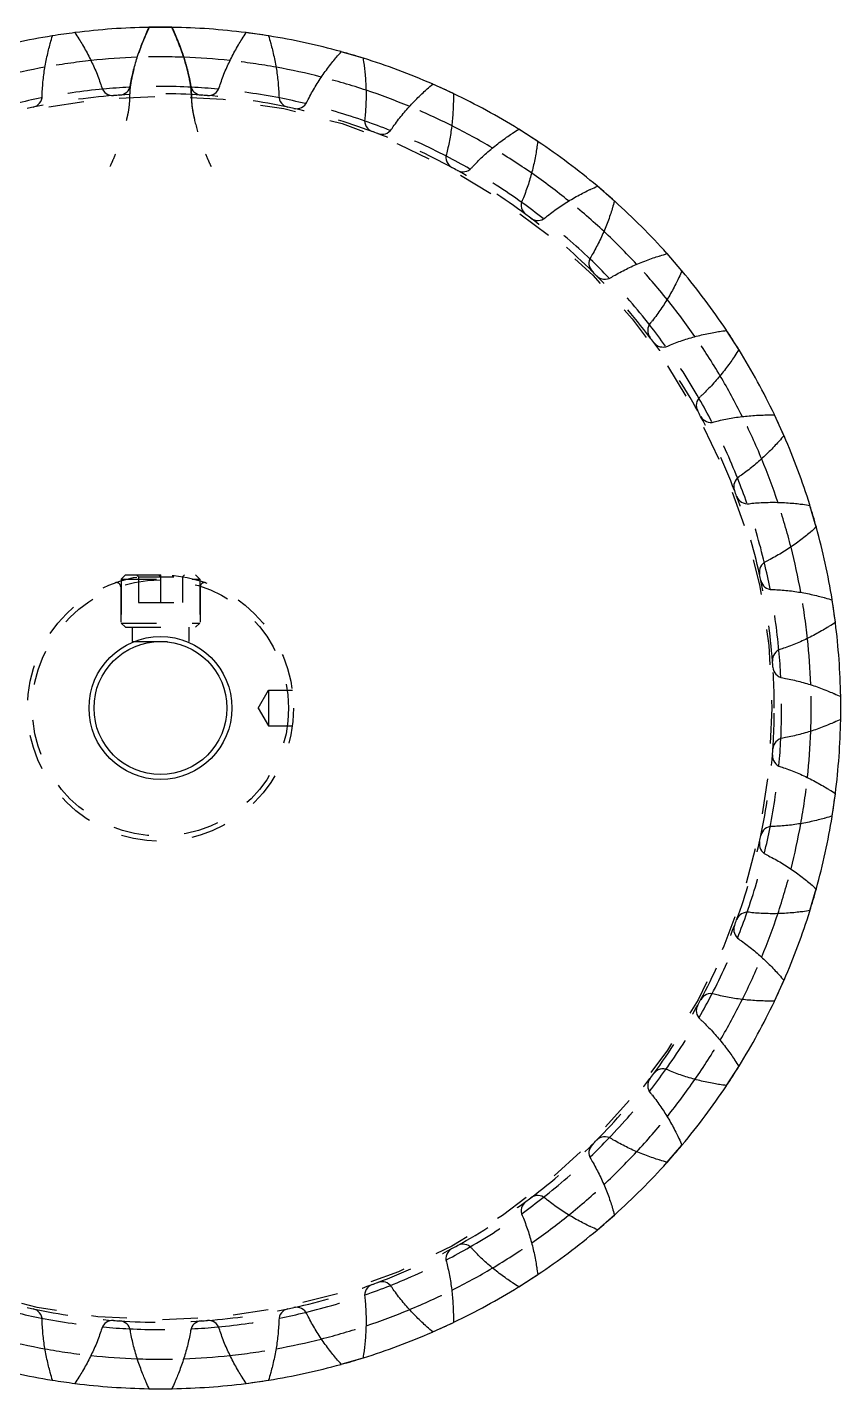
# Model space of a CAD drawing. Header units: inches. Extents: x 0.9 to 97.5, y -1.2 to 16.7.
# Drawn here: x 36.642 to 38.934, y 7.238 to 11.071 of the extents above; entities that cross this region are included whole.
import ezdxf

# ---------------------------------------------------------------- set-up
doc = ezdxf.new("R2010")
doc.units = ezdxf.units.IN
doc.header["$MEASUREMENT"] = 0
doc.linetypes.add('HIDDEN', pattern=[0.2, 0.1, -0.1])
doc.layers.add('DEFAULT_2', color=8, linetype='HIDDEN')

msp = doc.modelspace()

# ---------------------------------------------------------------- linework, layer by layer
at = {"color": 7, "linetype": 'Continuous'}
for p, q in [((37.3216, 11.0468), (37.2583, 11.0559)), ((37.5878, 10.9842), (37.5265, 11.0022)), ((37.8424, 10.8844), (37.7843, 10.9109)), ((38.0802, 10.7493), (38.0264, 10.7839)), ((38.2964, 10.5818), (38.2481, 10.6237)), ((38.4865, 10.3853), (38.4446, 10.4336)), ((38.6467, 10.1636), (38.6121, 10.2174)), ((38.7737, 9.9215), (38.7472, 9.9796)), ((38.865, 9.6637), (38.847, 9.725)), ((38.9187, 9.3955), (38.9096, 9.4588)), ((38.9336, 9.1225), (38.9336, 9.1864)), ((38.9096, 8.8501), (38.9187, 8.9134)), ((38.847, 8.5839), (38.865, 8.6452)), ((38.7472, 8.3293), (38.7737, 8.3874)), ((38.6121, 8.0915), (38.6467, 8.1453)), ((38.4446, 7.8753), (38.4865, 7.9236)), ((38.2481, 7.6852), (38.2964, 7.7271)), ((38.0264, 7.525), (38.0802, 7.5596)), ((37.7843, 7.3979), (37.8424, 7.4245)), ((37.5265, 7.3067), (37.5878, 7.3247)), ((37.2583, 7.253), (37.3216, 7.2621))]:
    msp.add_line(p, q, dxfattribs=at)
for radius in [0.2013, 0.1873]:
    msp.add_circle((37.0172, 9.1544), radius, dxfattribs=at)
at = {"color": 40, "linetype": 'Continuous'}
for radius, start, end in [(1.9167, 99.1698, 105.3756), (1.9167, 90.988, 97.1938), (1.9167, 82.8062, 89.012), (1.9167, 74.6244, 80.8302), (1.8333, 92.072, 96.1098), (1.8333, 83.8902, 87.928), (1.9167, 66.4425, 72.6484), (1.8333, 100.2538, 104.2916), (1.8333, 75.7084, 79.7462), (1.75, 92.8825, 95.2993), (1.75, 84.7007, 87.1175), (1.8333, 67.5265, 71.5644), (1.75, 101.0643, 103.4812), (1.75, 76.5188, 78.9357), (1.9167, 58.2607, 64.4666), (1.75, 68.337, 70.7539), (1.8333, 59.3447, 63.3826), (1.9167, 50.0789, 56.2847), (1.75, 60.1552, 62.5721), (1.8333, 51.1629, 55.2007), (1.9167, 41.8971, 48.1029), (1.75, 51.9734, 54.3902), (1.8333, 42.9811, 47.0189), (1.75, 43.7916, 46.2084), (1.9167, 33.7153, 39.9211), (1.8333, 34.7993, 38.8371), (1.75, 35.6098, 38.0266), (1.9167, 25.5334, 31.7393), (1.8333, 26.6174, 30.6553), (1.75, 27.4279, 29.8448), (1.9167, 17.3516, 23.5575), (1.8333, 18.4356, 22.4735), (1.75, 19.2461, 21.663), (1.9167, 9.1698, 15.3756), (1.8333, 10.2538, 14.2916), (1.75, 11.0643, 13.4812), (1.9167, 0.988, 7.1938), (1.75, 2.8825, 5.2993), (1.8333, 2.072, 6.1098), (1.8333, 353.8902, 357.928), (1.9167, 352.8062, 359.012), (1.75, 354.7007, 357.1175), (1.75, 346.5188, 348.9357), (1.8333, 345.7084, 349.7462), (1.9167, 344.6244, 350.8302), (1.75, 338.337, 340.7539), (1.8333, 337.5265, 341.5644), (1.9167, 336.4425, 342.6484), (1.75, 330.1552, 332.5721), (1.8333, 329.3447, 333.3826), (1.9167, 328.2607, 334.4666), (1.75, 321.9734, 324.3902), (1.8333, 321.1629, 325.2007), (1.9167, 320.0789, 326.2847), (1.75, 313.7916, 316.2084), (1.8333, 312.9811, 317.0189), (1.9167, 311.8971, 318.1029), (1.75, 305.6098, 308.0266), (1.8333, 304.7993, 308.8371), (1.9167, 303.7153, 309.9211), (1.75, 297.4279, 299.8448), (1.8333, 296.6174, 300.6553), (1.75, 289.2461, 291.663), (1.9167, 295.5334, 301.7393), (1.75, 256.5188, 258.9357), (1.75, 281.0643, 283.4812), (1.8333, 288.4356, 292.4735), (1.75, 264.7007, 267.1175), (1.75, 272.8825, 275.2993), (1.8333, 255.7084, 259.7462), (1.8333, 280.2538, 284.2916), (1.9167, 287.3516, 293.5575), (1.8333, 263.8902, 267.928), (1.8333, 272.072, 276.1098), (1.9167, 254.6244, 260.8302), (1.9167, 279.1698, 285.3756), (1.9167, 262.8062, 269.012), (1.9167, 270.988, 277.1938)]:
    msp.add_arc((37.0172, 9.1544), radius, start, end, dxfattribs=at)
at = {"color": 7, "linetype": 'Continuous'}
for centre, radius, start, end in [((37.0172, 9.1544), 1.9167, 97.2261, 99.1375), ((37.0172, 9.1544), 1.9167, 89.0443, 90.9557), ((37.0172, 9.1544), 1.9167, 80.8625, 82.7739), ((37.0172, 9.1544), 1.9167, 72.6807, 74.5921), ((36.8828, 10.9111), 0.0325, 196.6228, 274.378), ((36.9004, 10.9124), 0.0325, 273.8038, 351.559), ((37.1341, 10.9124), 0.0325, 188.441, 266.1962), ((37.1517, 10.9111), 0.0325, 265.622, 343.3772), ((37.0172, 9.1544), 1.9167, 64.4988, 66.4103), ((36.6514, 10.8779), 0.0325, 281.9857, 359.7408), ((37.0172, 9.1544), 1.7293, 93.8038, 94.378), ((37.0172, 9.1544), 1.7293, 85.622, 86.1962), ((37.3831, 10.8779), 0.0325, 180.2592, 258.0143), ((37.4004, 10.8741), 0.0325, 257.4402, 335.1953), ((37.0172, 9.1544), 1.7293, 101.9857, 102.5598), ((37.0172, 9.1544), 1.7293, 77.4402, 78.0143), ((37.6247, 10.8083), 0.0325, 172.0774, 249.8325), ((37.0172, 9.1544), 1.7293, 69.2584, 69.8325), ((37.6412, 10.8021), 0.0325, 249.2584, 327.0135), ((37.0172, 9.1544), 1.9167, 56.317, 58.2284), ((37.8538, 10.705), 0.0325, 163.8956, 241.6507), ((37.0172, 9.1544), 1.7293, 61.0766, 61.6507), ((37.8693, 10.6965), 0.0325, 241.0766, 318.8317), ((37.0172, 9.1544), 1.9167, 48.1352, 50.0466), ((38.066, 10.5701), 0.0325, 155.7138, 233.4689), ((37.0172, 9.1544), 1.7293, 52.8948, 53.4689), ((38.0801, 10.5596), 0.0325, 232.8948, 310.6499), ((37.0172, 9.1544), 1.9167, 39.9534, 41.8648), ((38.2568, 10.4065), 0.0325, 147.5319, 225.2871), ((37.0172, 9.1544), 1.7293, 44.7129, 45.2871), ((38.2693, 10.394), 0.0325, 224.7129, 302.4681), ((38.4224, 10.2173), 0.0325, 139.3501, 217.1052), ((37.0172, 9.1544), 1.7293, 36.5311, 37.1052), ((37.0172, 9.1544), 1.9167, 31.7716, 33.683), ((38.4329, 10.2032), 0.0325, 216.5311, 294.2862), ((38.5593, 10.0065), 0.0325, 131.1683, 208.9234), ((37.0172, 9.1544), 1.7293, 28.3493, 28.9234), ((38.5678, 9.991), 0.0325, 208.3493, 286.1044), ((37.0172, 9.1544), 1.9167, 23.5897, 25.5012), ((38.6649, 9.7784), 0.0325, 122.9865, 200.7416), ((37.0172, 9.1544), 1.7293, 20.1675, 20.7416), ((38.6711, 9.7619), 0.0325, 200.1675, 277.9226), ((37.0172, 9.1544), 1.9167, 15.4079, 17.3193), ((38.7369, 9.5376), 0.0325, 114.8047, 192.5598), ((37.0172, 9.1544), 1.7293, 11.9857, 12.5598), ((38.7407, 9.5203), 0.0325, 191.9857, 269.7408), ((37.0172, 9.1544), 1.9167, 7.2261, 9.1375), ((38.7739, 9.2889), 0.0325, 106.6228, 184.378), ((37.0172, 9.1544), 1.7293, 3.8038, 4.378), ((38.7752, 9.2713), 0.0325, 183.8038, 261.559), ((37.0172, 9.1544), 1.9167, 359.0443, 0.9557), ((38.7752, 9.0376), 0.0325, 98.441, 176.1962), ((38.7739, 9.02), 0.0325, 175.622, 253.3772), ((37.0172, 9.1544), 1.7293, 355.622, 356.1962), ((37.0172, 9.1544), 1.9167, 350.8625, 352.7739), ((38.7407, 8.7886), 0.0325, 90.2592, 168.0143), ((38.7369, 8.7713), 0.0325, 167.4402, 245.1953), ((37.0172, 9.1544), 1.7293, 347.4402, 348.0143), ((37.0172, 9.1544), 1.9167, 342.6807, 344.5921), ((37.0172, 9.1544), 1.7293, 339.2584, 339.8325), ((38.6711, 8.547), 0.0325, 82.0774, 159.8325), ((38.6649, 8.5305), 0.0325, 159.2584, 237.0135), ((37.0172, 9.1544), 1.9167, 334.4988, 336.4103), ((37.0172, 9.1544), 1.7293, 331.0766, 331.6507), ((38.5678, 8.3178), 0.0325, 73.8956, 151.6507), ((38.5593, 8.3024), 0.0325, 151.0766, 228.8317), ((38.4329, 8.1057), 0.0325, 65.7138, 143.4689), ((37.0172, 9.1544), 1.9167, 326.317, 328.2284), ((38.4224, 8.0916), 0.0325, 142.8948, 220.6499), ((37.0172, 9.1544), 1.7293, 322.8948, 323.4689), ((37.0172, 9.1544), 1.7293, 314.7129, 315.2871), ((38.2693, 7.9149), 0.0325, 57.5319, 135.2871), ((38.2568, 7.9024), 0.0325, 134.7129, 212.4681), ((37.0172, 9.1544), 1.9167, 318.1352, 320.0466), ((38.0801, 7.7493), 0.0325, 49.3501, 127.1052), ((38.066, 7.7388), 0.0325, 126.5311, 204.2862), ((37.0172, 9.1544), 1.7293, 306.5311, 307.1052), ((37.0172, 9.1544), 1.9167, 309.9534, 311.8648), ((37.8538, 7.6039), 0.0325, 118.3493, 196.1044), ((37.0172, 9.1544), 1.7293, 298.3493, 298.9234), ((37.8693, 7.6124), 0.0325, 41.1683, 118.9234), ((37.0172, 9.1544), 1.9167, 301.7716, 303.683), ((37.6247, 7.5006), 0.0325, 110.1675, 187.9226), ((37.0172, 9.1544), 1.7293, 290.1675, 290.7416), ((37.6412, 7.5068), 0.0325, 32.9865, 110.7416), ((37.0172, 9.1544), 1.7293, 257.4402, 258.0143), ((36.6514, 7.431), 0.0325, 0.2592, 78.0143), ((37.3831, 7.431), 0.0325, 101.9857, 179.7408), ((37.0172, 9.1544), 1.7293, 281.9857, 282.5598), ((37.4004, 7.4348), 0.0325, 24.8047, 102.5598), ((36.8828, 7.3978), 0.0325, 85.622, 163.3772), ((37.0172, 9.1544), 1.7293, 265.622, 266.1962), ((36.9004, 7.3965), 0.0325, 8.441, 86.1962), ((37.1341, 7.3965), 0.0325, 93.8038, 171.559), ((37.0172, 9.1544), 1.7293, 273.8038, 274.378), ((37.1517, 7.3978), 0.0325, 16.6228, 94.378), ((37.0172, 9.1544), 1.9167, 293.5897, 295.5012), ((37.0172, 9.1544), 1.9167, 285.4079, 287.3193), ((37.0172, 9.1544), 1.9167, 260.8625, 262.7739), ((37.0172, 9.1544), 1.9167, 277.2261, 279.1375), ((37.0172, 9.1544), 1.9167, 269.0443, 270.9557)]:
    msp.add_arc(centre, radius, start, end, dxfattribs=at)
for points, start_tangent, end_tangent in [([(36.7065, 11.0246), (36.7072, 11.0271), (36.7129, 11.0468)], (0.003041, 0.011119), (0.003334, 0.011034)), ([(36.7762, 11.0559), (36.7872, 11.0386), (36.7885, 11.0364)], (0.006308, -0.009648), (0.00605, -0.009812)), ([(36.9325, 10.9076), (36.9338, 10.9158), (36.938, 10.9358), (36.9428, 10.9557), (36.9484, 10.9754), (36.9545, 10.9949), (36.9614, 11.0142), (36.9689, 11.0333), (36.9758, 11.0498)], (0.010944, 0.073746), (0.029683, 0.068342)), ([(36.9758, 11.0498), (36.9768, 11.0522), (36.9853, 11.0708)], (0.004592, 0.010573), (0.00487, 0.010447)), ([(37.0492, 11.0708), (37.0577, 11.0522), (37.0587, 11.0498)], (0.00487, -0.010447), (0.004592, -0.010573)), ([(37.0587, 11.0498), (37.0656, 11.0333), (37.0731, 11.0142), (37.0799, 10.9949), (37.0861, 10.9754), (37.0917, 10.9557), (37.0965, 10.9358), (37.1006, 10.9158), (37.102, 10.9076)], (0.029683, -0.068342), (0.010944, -0.073746)), ([(37.246, 11.0364), (37.2473, 11.0386), (37.2583, 11.0559)], (0.00605, 0.009812), (0.006308, 0.009648)), ([(37.3216, 11.0468), (37.3273, 11.0271), (37.328, 11.0246)], (0.003334, -0.011034), (0.003041, -0.011119)), ([(36.6839, 10.8777), (36.684, 10.886), (36.6853, 10.9064), (36.6872, 10.9268), (36.6899, 10.9471), (36.6933, 10.9673), (36.6973, 10.9874), (36.702, 11.0073), (36.7065, 11.0246)], (0.000337, 0.074553), (0.019655, 0.071871)), ([(36.7885, 11.0364), (36.7977, 11.0211), (36.8078, 11.0033), (36.8174, 10.9851), (36.8263, 10.9667), (36.8346, 10.948), (36.8422, 10.929), (36.8491, 10.9097), (36.8516, 10.9018)], (0.039107, -0.063422), (0.021328, -0.071438)), ([(37.1829, 10.9018), (37.1854, 10.9097), (37.1923, 10.929), (37.1999, 10.948), (37.2082, 10.9667), (37.2171, 10.9851), (37.2266, 11.0033), (37.2367, 11.0211), (37.246, 11.0364)], (0.021328, 0.071438), (0.039107, 0.063422)), ([(37.328, 11.0246), (37.3325, 11.0073), (37.3372, 10.9874), (37.3412, 10.9673), (37.3446, 10.9471), (37.3473, 10.9268), (37.3492, 10.9064), (37.3505, 10.886), (37.3506, 10.8777)], (0.019655, -0.071871), (0.000337, -0.074553)), ([(37.5115, 10.9847), (37.5131, 10.9867), (37.5265, 11.0022)], (0.007385, 0.008851), (0.007617, 0.008652)), ([(37.4299, 10.8605), (37.4334, 10.8679), (37.4431, 10.886), (37.4533, 10.9037), (37.4642, 10.9211), (37.4756, 10.9381), (37.4876, 10.9546), (37.5002, 10.9708), (37.5115, 10.9847)], (0.031277, 0.067676), (0.047735, 0.057211)), ([(37.5878, 10.9842), (37.5907, 10.9639), (37.591, 10.9614)], (0.00173, -0.011396), (0.001427, -0.011439)), ([(37.591, 10.9614), (37.593, 10.9436), (37.5948, 10.9232), (37.5959, 10.9027), (37.5964, 10.8823), (37.5961, 10.8618), (37.5952, 10.8413), (37.5935, 10.8209), (37.5925, 10.8127)], (0.009227, -0.073936), (-0.010276, -0.073842)), ([(37.6685, 10.7844), (37.6731, 10.7912), (37.6851, 10.8078), (37.6978, 10.8238), (37.711, 10.8395), (37.7248, 10.8547), (37.739, 10.8694), (37.7537, 10.8836), (37.7669, 10.8958)], (0.04059, 0.062535), (0.055391, 0.049835)), ([(37.7669, 10.8958), (37.7688, 10.8975), (37.7843, 10.9109)], (0.008569, 0.00771), (0.00877, 0.00748)), ([(37.8423, 10.8613), (37.8418, 10.8434), (37.8406, 10.823), (37.8388, 10.8026), (37.8364, 10.7823), (37.8332, 10.762), (37.8294, 10.7419), (37.8248, 10.7219), (37.8226, 10.714)], (-0.00139, -0.074497), (-0.02068, -0.071628)), ([(37.8424, 10.8844), (37.8424, 10.8639), (37.8423, 10.8613)], (0.00009, -0.011527), (-0.000215, -0.011525)), ([(38.0071, 10.7713), (38.0092, 10.7728), (38.0264, 10.7839)], (0.009579, 0.006412), (0.009746, 0.006156)), ([(37.8938, 10.6751), (37.8993, 10.6812), (37.9136, 10.6959), (37.9285, 10.71), (37.9438, 10.7236), (37.9596, 10.7367), (37.9757, 10.7492), (37.9923, 10.7612), (38.0071, 10.7713)], (0.049077, 0.056122), (0.061919, 0.041445)), ([(38.0802, 10.7493), (38.0772, 10.7291), (38.0768, 10.7265)], (-0.001551, -0.011422), (-0.001853, -0.011377)), ([(38.0768, 10.7265), (38.0737, 10.7089), (38.0697, 10.6888), (38.065, 10.6689), (38.0597, 10.6491), (38.0537, 10.6295), (38.047, 10.6102), (38.0396, 10.5911), (38.0364, 10.5835)], (-0.011977, -0.073541), (-0.030664, -0.067956)), ([(38.2271, 10.614), (38.2295, 10.6151), (38.2481, 10.6237)], (0.010394, 0.004983), (0.010522, 0.004706)), ([(38.1013, 10.5349), (38.1076, 10.5402), (38.1239, 10.5526), (38.1406, 10.5645), (38.1577, 10.5758), (38.1751, 10.5865), (38.193, 10.5966), (38.2111, 10.6061), (38.2271, 10.614)], (0.056564, 0.048567), (0.067187, 0.032211)), ([(38.2964, 10.5818), (38.2905, 10.5622), (38.2898, 10.5597)], (-0.003161, -0.011085), (-0.003453, -0.010998)), ([(38.2898, 10.5597), (38.2842, 10.5427), (38.2774, 10.5234), (38.2699, 10.5043), (38.2618, 10.4855), (38.2531, 10.467), (38.2437, 10.4488), (38.2337, 10.4309), (38.2294, 10.4239)], (-0.022321, -0.071088), (-0.040023, -0.0629)), ([(38.2867, 10.3666), (38.2937, 10.3709), (38.3116, 10.3809), (38.3298, 10.3903), (38.3483, 10.399), (38.3671, 10.4071), (38.3862, 10.4146), (38.4055, 10.4214), (38.4225, 10.427)], (0.0629, 0.040023), (0.071088, 0.022321)), ([(38.4225, 10.427), (38.425, 10.4277), (38.4446, 10.4336)], (0.010998, 0.003453), (0.011085, 0.003161)), ([(38.4768, 10.3643), (38.4689, 10.3483), (38.4594, 10.3302), (38.4493, 10.3123), (38.4386, 10.2949), (38.4273, 10.2778), (38.4154, 10.2611), (38.403, 10.2448), (38.3977, 10.2385)], (-0.032211, -0.067187), (-0.048567, -0.056564)), ([(38.4865, 10.3853), (38.4779, 10.3667), (38.4768, 10.3643)], (-0.004706, -0.010522), (-0.004983, -0.010394)), ([(38.4463, 10.1736), (38.4539, 10.1768), (38.473, 10.1842), (38.4923, 10.1909), (38.5119, 10.1969), (38.5317, 10.2022), (38.5516, 10.2069), (38.5717, 10.211), (38.5893, 10.214)], (0.067956, 0.030664), (0.073541, 0.011977)), ([(38.5893, 10.214), (38.5919, 10.2144), (38.6121, 10.2174)], (0.011377, 0.001853), (0.011422, 0.001551)), ([(38.6467, 10.1636), (38.6356, 10.1464), (38.6341, 10.1443)], (-0.006156, -0.009746), (-0.006412, -0.009579)), ([(38.6341, 10.1443), (38.624, 10.1295), (38.612, 10.113), (38.5995, 10.0968), (38.5864, 10.081), (38.5728, 10.0657), (38.5587, 10.0508), (38.544, 10.0365), (38.5379, 10.031)], (-0.041445, -0.061919), (-0.056122, -0.049077)), ([(38.5768, 9.9598), (38.5847, 9.962), (38.6047, 9.9666), (38.6248, 9.9704), (38.645, 9.9736), (38.6654, 9.976), (38.6858, 9.9778), (38.7062, 9.979), (38.7241, 9.9795)], (0.071628, 0.02068), (0.074497, 0.00139)), ([(38.7241, 9.9795), (38.7267, 9.9796), (38.7472, 9.9796)], (0.011525, 0.000215), (0.011527, -0.00009)), ([(38.7586, 9.9041), (38.7464, 9.8909), (38.7322, 9.8762), (38.7175, 9.862), (38.7023, 9.8482), (38.6866, 9.835), (38.6706, 9.8223), (38.654, 9.8103), (38.6472, 9.8057)], (-0.049835, -0.055391), (-0.062535, -0.04059)), ([(38.7737, 9.9215), (38.7603, 9.906), (38.7586, 9.9041)], (-0.00748, -0.00877), (-0.00771, -0.008569)), ([(38.6755, 9.7297), (38.6837, 9.7307), (38.7041, 9.7324), (38.7246, 9.7333), (38.7451, 9.7336), (38.7655, 9.7331), (38.786, 9.732), (38.8064, 9.7302), (38.8242, 9.7282)], (0.073842, 0.010276), (0.073936, -0.009227)), ([(38.8242, 9.7282), (38.8267, 9.7279), (38.847, 9.725)], (0.011439, -0.001427), (0.011396, -0.00173)), ([(38.865, 9.6637), (38.8495, 9.6503), (38.8475, 9.6487)], (-0.008652, -0.007617), (-0.008851, -0.007385)), ([(38.8475, 9.6487), (38.8336, 9.6374), (38.8174, 9.6248), (38.8009, 9.6128), (38.7839, 9.6014), (38.7665, 9.5905), (38.7488, 9.5803), (38.7307, 9.5706), (38.7233, 9.5671)], (-0.057211, -0.047735), (-0.067676, -0.031277)), ([(38.7405, 9.4878), (38.7488, 9.4877), (38.7692, 9.4864), (38.7896, 9.4845), (38.8099, 9.4818), (38.8301, 9.4784), (38.8502, 9.4744), (38.8701, 9.4697), (38.8874, 9.4652)], (0.074553, -0.000337), (0.071871, -0.019655)), ([(38.8874, 9.4652), (38.8899, 9.4645), (38.9096, 9.4588)], (0.011119, -0.003041), (0.011034, -0.003334)), ([(38.9187, 9.3955), (38.9014, 9.3845), (38.8992, 9.3832)], (-0.009648, -0.006308), (-0.009812, -0.00605)), ([(38.8992, 9.3832), (38.8839, 9.3739), (38.8661, 9.3638), (38.8479, 9.3543), (38.8295, 9.3454), (38.8108, 9.3371), (38.7918, 9.3295), (38.7725, 9.3226), (38.7646, 9.3201)], (-0.063422, -0.039107), (-0.071438, -0.021328)), ([(38.7704, 9.2392), (38.7785, 9.2378), (38.7986, 9.2337), (38.8185, 9.2289), (38.8382, 9.2233), (38.8577, 9.2171), (38.877, 9.2103), (38.8961, 9.2028), (38.9126, 9.1959)], (0.073746, -0.010944), (0.068342, -0.029683)), ([(38.9126, 9.1959), (38.915, 9.1949), (38.9336, 9.1864)], (0.010573, -0.004592), (0.010447, -0.00487)), ([(38.9126, 9.113), (38.8961, 9.1061), (38.877, 9.0986), (38.8577, 9.0918), (38.8382, 9.0856), (38.8185, 9.08), (38.7986, 9.0752), (38.7785, 9.071), (38.7704, 9.0697)], (-0.068342, -0.029683), (-0.073746, -0.010944)), ([(38.9336, 9.1225), (38.915, 9.114), (38.9126, 9.113)], (-0.010447, -0.00487), (-0.010573, -0.004592)), ([(38.7646, 8.9888), (38.7725, 8.9863), (38.7918, 8.9794), (38.8108, 8.9718), (38.8295, 8.9635), (38.8479, 8.9546), (38.8661, 8.945), (38.8839, 8.9349), (38.8992, 8.9257)], (0.071438, -0.021328), (0.063422, -0.039107)), ([(38.8992, 8.9257), (38.9014, 8.9244), (38.9187, 8.9134)], (0.009812, -0.00605), (0.009648, -0.006308)), ([(38.8874, 8.8437), (38.8701, 8.8392), (38.8502, 8.8345), (38.8301, 8.8305), (38.8099, 8.8271), (38.7896, 8.8244), (38.7692, 8.8225), (38.7488, 8.8212), (38.7405, 8.8211)], (-0.071871, -0.019655), (-0.074553, -0.000337)), ([(38.9096, 8.8501), (38.8899, 8.8444), (38.8874, 8.8437)], (-0.011034, -0.003334), (-0.011119, -0.003041)), ([(38.7233, 8.7418), (38.7307, 8.7382), (38.7488, 8.7286), (38.7665, 8.7184), (38.7839, 8.7075), (38.8009, 8.6961), (38.8174, 8.6841), (38.8336, 8.6715), (38.8475, 8.6602)], (0.067676, -0.031277), (0.057211, -0.047735)), ([(38.8475, 8.6602), (38.8495, 8.6586), (38.865, 8.6452)], (0.008851, -0.007385), (0.008652, -0.007617)), ([(38.8242, 8.5807), (38.8064, 8.5787), (38.786, 8.5769), (38.7655, 8.5758), (38.7451, 8.5753), (38.7246, 8.5756), (38.7041, 8.5765), (38.6837, 8.5782), (38.6755, 8.5792)], (-0.073936, -0.009227), (-0.073842, 0.010276)), ([(38.847, 8.5839), (38.8267, 8.581), (38.8242, 8.5807)], (-0.011396, -0.00173), (-0.011439, -0.001427)), ([(38.6472, 8.5032), (38.654, 8.4986), (38.6706, 8.4865), (38.6866, 8.4739), (38.7023, 8.4607), (38.7175, 8.4469), (38.7322, 8.4327), (38.7464, 8.4179), (38.7586, 8.4048)], (0.062535, -0.04059), (0.049835, -0.055391)), ([(38.7586, 8.4048), (38.7603, 8.4029), (38.7737, 8.3874)], (0.00771, -0.008569), (0.00748, -0.00877)), ([(38.7241, 8.3294), (38.7062, 8.3299), (38.6858, 8.3311), (38.6654, 8.3328), (38.645, 8.3353), (38.6248, 8.3385), (38.6047, 8.3423), (38.5847, 8.3469), (38.5768, 8.3491)], (-0.074497, 0.00139), (-0.071628, 0.02068)), ([(38.7472, 8.3293), (38.7267, 8.3293), (38.7241, 8.3294)], (-0.011527, -0.00009), (-0.011525, 0.000215)), ([(38.5379, 8.2779), (38.544, 8.2724), (38.5587, 8.2581), (38.5728, 8.2432), (38.5864, 8.2279), (38.5995, 8.2121), (38.612, 8.1959), (38.624, 8.1794), (38.6341, 8.1646)], (0.056122, -0.049077), (0.041445, -0.061919)), ([(38.5893, 8.0949), (38.5717, 8.0979), (38.5516, 8.102), (38.5317, 8.1067), (38.5119, 8.112), (38.4923, 8.118), (38.473, 8.1247), (38.4539, 8.1321), (38.4463, 8.1353)], (-0.073541, 0.011977), (-0.067956, 0.030664)), ([(38.6341, 8.1646), (38.6356, 8.1624), (38.6467, 8.1453)], (0.006412, -0.009579), (0.006156, -0.009746)), ([(38.6121, 8.0915), (38.5919, 8.0945), (38.5893, 8.0949)], (-0.011422, 0.001551), (-0.011377, 0.001853)), ([(38.3977, 8.0704), (38.403, 8.0641), (38.4154, 8.0478), (38.4273, 8.0311), (38.4386, 8.014), (38.4493, 7.9966), (38.4594, 7.9787), (38.4689, 7.9606), (38.4768, 7.9446)], (0.048567, -0.056564), (0.032211, -0.067187)), ([(38.4225, 7.8819), (38.4055, 7.8875), (38.3862, 7.8943), (38.3671, 7.9018), (38.3483, 7.9099), (38.3298, 7.9186), (38.3116, 7.928), (38.2937, 7.938), (38.2867, 7.9423)], (-0.071088, 0.022321), (-0.0629, 0.040023)), ([(38.4768, 7.9446), (38.4779, 7.9422), (38.4865, 7.9236)], (0.004983, -0.010394), (0.004706, -0.010522)), ([(38.2294, 7.885), (38.2337, 7.878), (38.2437, 7.8601), (38.2531, 7.8419), (38.2618, 7.8234), (38.2699, 7.8045), (38.2774, 7.7855), (38.2842, 7.7662), (38.2898, 7.7491)], (0.040023, -0.0629), (0.022321, -0.071088)), ([(38.4446, 7.8753), (38.425, 7.8812), (38.4225, 7.8819)], (-0.011085, 0.003161), (-0.010998, 0.003453)), ([(38.2271, 7.6949), (38.2111, 7.7028), (38.193, 7.7123), (38.1751, 7.7224), (38.1577, 7.7331), (38.1406, 7.7444), (38.1239, 7.7563), (38.1076, 7.7687), (38.1013, 7.774)], (-0.067187, 0.032211), (-0.056564, 0.048567)), ([(38.2898, 7.7491), (38.2905, 7.7467), (38.2964, 7.7271)], (0.003453, -0.010998), (0.003161, -0.011085)), ([(38.0364, 7.7254), (38.0396, 7.7178), (38.047, 7.6987), (38.0537, 7.6794), (38.0597, 7.6598), (38.065, 7.64), (38.0697, 7.6201), (38.0737, 7.6), (38.0768, 7.5824)], (0.030664, -0.067956), (0.011977, -0.073541)), ([(38.2481, 7.6852), (38.2295, 7.6938), (38.2271, 7.6949)], (-0.010522, 0.004706), (-0.010394, 0.004983)), ([(38.0071, 7.5375), (37.9923, 7.5477), (37.9757, 7.5597), (37.9596, 7.5722), (37.9438, 7.5853), (37.9285, 7.5989), (37.9136, 7.613), (37.8993, 7.6277), (37.8938, 7.6338)], (-0.061919, 0.041445), (-0.049077, 0.056122)), ([(37.8226, 7.5949), (37.8248, 7.587), (37.8294, 7.567), (37.8332, 7.5469), (37.8364, 7.5266), (37.8388, 7.5063), (37.8406, 7.4859), (37.8418, 7.4655), (37.8423, 7.4476)], (0.02068, -0.071628), (0.00139, -0.074497)), ([(38.0768, 7.5824), (38.0772, 7.5798), (38.0802, 7.5596)], (0.001853, -0.011377), (0.001551, -0.011422)), ([(37.7669, 7.4131), (37.7537, 7.4253), (37.739, 7.4395), (37.7248, 7.4542), (37.711, 7.4694), (37.6978, 7.485), (37.6851, 7.5011), (37.6731, 7.5177), (37.6685, 7.5245)], (-0.055391, 0.049835), (-0.04059, 0.062535)), ([(38.0264, 7.525), (38.0092, 7.5361), (38.0071, 7.5375)], (-0.009746, 0.006156), (-0.009579, 0.006412)), ([(37.5925, 7.4962), (37.5935, 7.488), (37.5952, 7.4676), (37.5961, 7.4471), (37.5964, 7.4266), (37.5959, 7.4062), (37.5948, 7.3857), (37.593, 7.3653), (37.591, 7.3475)], (0.010276, -0.073842), (-0.009227, -0.073936)), ([(37.5115, 7.3242), (37.5002, 7.338), (37.4876, 7.3542), (37.4756, 7.3708), (37.4642, 7.3878), (37.4533, 7.4052), (37.4431, 7.4229), (37.4334, 7.441), (37.4299, 7.4484)], (-0.047735, 0.057211), (-0.031277, 0.067676)), ([(37.8423, 7.4476), (37.8424, 7.445), (37.8424, 7.4245)], (0.000215, -0.011525), (-0.00009, -0.011527)), ([(36.7065, 7.2843), (36.702, 7.3016), (36.6973, 7.3215), (36.6933, 7.3416), (36.6899, 7.3618), (36.6872, 7.3821), (36.6853, 7.4025), (36.684, 7.4229), (36.6839, 7.4312)], (-0.019655, 0.071871), (-0.000337, 0.074553)), ([(36.8516, 7.4071), (36.8491, 7.3992), (36.8422, 7.3799), (36.8346, 7.3609), (36.8263, 7.3422), (36.8174, 7.3238), (36.8078, 7.3056), (36.7977, 7.2878), (36.7885, 7.2725)], (-0.021328, -0.071438), (-0.039107, -0.063422)), ([(36.9758, 7.2591), (36.9689, 7.2756), (36.9614, 7.2946), (36.9545, 7.3139), (36.9484, 7.3335), (36.9428, 7.3532), (36.938, 7.3731), (36.9338, 7.3931), (36.9325, 7.4013)], (-0.029683, 0.068342), (-0.010944, 0.073746)), ([(37.102, 7.4013), (37.1006, 7.3931), (37.0965, 7.3731), (37.0917, 7.3532), (37.0861, 7.3335), (37.0799, 7.3139), (37.0731, 7.2946), (37.0656, 7.2756), (37.0587, 7.2591)], (-0.010944, -0.073746), (-0.029683, -0.068342)), ([(37.246, 7.2725), (37.2367, 7.2878), (37.2266, 7.3056), (37.2171, 7.3238), (37.2082, 7.3422), (37.1999, 7.3609), (37.1923, 7.3799), (37.1854, 7.3992), (37.1829, 7.4071)], (-0.039107, 0.063422), (-0.021328, 0.071438)), ([(37.3506, 7.4312), (37.3505, 7.4229), (37.3492, 7.4025), (37.3473, 7.3821), (37.3446, 7.3618), (37.3412, 7.3416), (37.3372, 7.3215), (37.3325, 7.3016), (37.328, 7.2843)], (-0.000337, -0.074553), (-0.019655, -0.071871)), ([(37.7843, 7.3979), (37.7688, 7.4114), (37.7669, 7.4131)], (-0.00877, 0.00748), (-0.008569, 0.00771)), ([(37.5265, 7.3067), (37.5131, 7.3222), (37.5115, 7.3242)], (-0.007617, 0.008652), (-0.007385, 0.008851)), ([(37.591, 7.3475), (37.5907, 7.345), (37.5878, 7.3247)], (-0.001427, -0.011439), (-0.00173, -0.011396)), ([(36.7129, 7.2621), (36.7072, 7.2818), (36.7065, 7.2843)], (-0.003334, 0.011034), (-0.003041, 0.011119)), ([(37.328, 7.2843), (37.3273, 7.2818), (37.3216, 7.2621)], (-0.003041, -0.011119), (-0.003334, -0.011034)), ([(36.7885, 7.2725), (36.7872, 7.2703), (36.7762, 7.253)], (-0.00605, -0.009812), (-0.006308, -0.009648)), ([(36.9853, 7.238), (36.9768, 7.2567), (36.9758, 7.2591)], (-0.00487, 0.010447), (-0.004592, 0.010573)), ([(37.0587, 7.2591), (37.0577, 7.2567), (37.0492, 7.238)], (-0.004592, -0.010573), (-0.00487, -0.010447)), ([(37.2583, 7.253), (37.2473, 7.2703), (37.246, 7.2725)], (-0.006308, 0.009648), (-0.00605, 0.009812))]:
    msp.add_spline(points, degree=3, dxfattribs=dict(at, start_tangent=start_tangent, end_tangent=end_tangent))
at = {"layer": 'DEFAULT_2', "color": 8, "linetype": 'HIDDEN'}
for p, q in [((37.0492, 11.0708), (36.9853, 11.0708)), ((36.9182, 9.5294), (36.9062, 9.5174)), ((36.9062, 9.5174), (36.9062, 9.3937)), ((36.9062, 9.5174), (37.1282, 9.5174)), ((36.9182, 9.5294), (37.1162, 9.5294)), ((36.9492, 9.5294), (36.9552, 9.5234)), ((36.9552, 9.5234), (36.9552, 9.4517)), ((36.9552, 9.5234), (37.0792, 9.5234)), ((37.0112, 9.5294), (37.0172, 9.5234)), ((37.0172, 9.5294), (37.0172, 9.4517)), ((37.0852, 9.5294), (37.0792, 9.5234)), ((37.0792, 9.5234), (37.0792, 9.4517)), ((37.1162, 9.5294), (37.1282, 9.5174)), ((37.1282, 9.5174), (37.1282, 9.3937)), ((36.9052, 9.4959), (36.9052, 9.3049)), ((37.1292, 9.4959), (37.1292, 9.3049)), ((36.9552, 9.4517), (37.0792, 9.4517)), ((36.9062, 9.3937), (36.9182, 9.3817)), ((36.9062, 9.3937), (37.1282, 9.3937)), ((37.1282, 9.3937), (37.1162, 9.3817)), ((36.9182, 9.3817), (37.1162, 9.3817)), ((36.9372, 9.3817), (36.9372, 9.3417)), ((37.0972, 9.3817), (37.0972, 9.3417)), ((36.9372, 9.3417), (37.0972, 9.3417)), ((37.2922, 9.1544), (37.3211, 9.2044)), ((37.3211, 9.2044), (37.3889, 9.2044)), ((37.3211, 9.2044), (37.3211, 9.1044)), ((37.2922, 9.1544), (37.3211, 9.1044)), ((37.3211, 9.1044), (37.3889, 9.1044))]:
    msp.add_line(p, q, dxfattribs=at)
for radius in [1.7228, 0.375, 0.361]:
    msp.add_circle((37.0172, 9.1544), radius, dxfattribs=at)
for centre, radius, start, end in [((37.0172, 9.1544), 1.9167, 99.1375, 99.1698), ((37.0172, 9.1544), 1.9167, 97.1938, 97.2261), ((37.0172, 9.1544), 1.9167, 90.9557, 90.988), ((37.0172, 9.1544), 1.9167, 89.012, 89.0443), ((37.0172, 9.1544), 1.9167, 82.7739, 82.8062), ((37.0172, 9.1544), 1.9167, 80.8302, 80.8625), ((37.0172, 9.1544), 1.9167, 74.5921, 74.6244), ((37.0172, 9.1544), 1.8333, 96.1098, 100.2538), ((37.0172, 9.1544), 1.8333, 87.928, 92.072), ((37.0172, 9.1544), 1.8333, 79.7462, 83.8902), ((37.0172, 9.1544), 1.9167, 72.6484, 72.6807), ((37.0172, 9.1544), 1.8333, 71.5644, 75.7084), ((37.0172, 9.1544), 1.75, 95.2993, 101.0643), ((37.0172, 9.1544), 1.75, 87.1175, 92.8825), ((37.0172, 9.1544), 1.75, 78.9357, 84.7007), ((37.0172, 9.1544), 1.9167, 66.4103, 66.4425), ((37.0172, 9.1544), 1.7293, 94.378, 101.9857), ((37.0172, 9.1544), 1.7293, 86.1962, 93.8038), ((37.0172, 9.1544), 1.7293, 78.0143, 85.622), ((37.0172, 9.1544), 1.75, 70.7539, 76.5188), ((37.0172, 9.1544), 1.8333, 63.3826, 67.5265), ((37.0172, 9.1544), 1.9167, 64.4666, 64.4988), ((37.0172, 9.1544), 1.7293, 69.8325, 77.4402), ((37.0172, 9.1544), 1.7293, 61.6507, 69.2584), ((37.0172, 9.1544), 1.75, 62.5721, 68.337), ((37.0172, 9.1544), 1.9167, 58.2284, 58.2607), ((37.0172, 9.1544), 1.9167, 56.2847, 56.317), ((37.0172, 9.1544), 1.8333, 55.2007, 59.3447), ((37.0172, 9.1544), 1.7293, 53.4689, 61.0766), ((37.0172, 9.1544), 1.75, 54.3902, 60.1552), ((37.0172, 9.1544), 1.9167, 50.0466, 50.0789), ((37.0172, 9.1544), 1.8333, 47.0189, 51.1629), ((37.0172, 9.1544), 1.9167, 48.1029, 48.1352), ((37.0172, 9.1544), 1.7293, 45.2871, 52.8948), ((37.0172, 9.1544), 1.75, 46.2084, 51.9734), ((37.0172, 9.1544), 1.9167, 41.8648, 41.8971), ((37.0172, 9.1544), 1.8333, 38.8371, 42.9811), ((37.0172, 9.1544), 1.7293, 37.1052, 44.7129), ((37.0172, 9.1544), 1.75, 38.0266, 43.7916), ((37.0172, 9.1544), 1.9167, 39.9211, 39.9534), ((37.0172, 9.1544), 1.8333, 30.6553, 34.7993), ((37.0172, 9.1544), 1.9167, 33.683, 33.7153), ((37.0172, 9.1544), 1.7293, 28.9234, 36.5311), ((37.0172, 9.1544), 1.75, 29.8448, 35.6098), ((37.0172, 9.1544), 1.9167, 31.7393, 31.7716), ((37.0172, 9.1544), 1.7293, 20.7416, 28.3493), ((37.0172, 9.1544), 1.8333, 22.4735, 26.6174), ((37.0172, 9.1544), 1.9167, 25.5012, 25.5334), ((37.0172, 9.1544), 1.75, 21.663, 27.4279), ((37.0172, 9.1544), 1.9167, 23.5575, 23.5897), ((37.0172, 9.1544), 1.7293, 12.5598, 20.1675), ((37.0172, 9.1544), 1.75, 13.4812, 19.2461), ((37.0172, 9.1544), 1.8333, 14.2916, 18.4356), ((37.0172, 9.1544), 1.9167, 17.3193, 17.3516), ((37.0172, 9.1544), 1.9167, 15.3756, 15.4079), ((36.8932, 9.4956), 0.012, 0, 109.9226), ((37.1412, 9.4956), 0.012, 70.0776, 180), ((37.0172, 9.1544), 1.7293, 4.378, 11.9857), ((37.0172, 9.1544), 1.75, 5.2993, 11.0643), ((37.0172, 9.1544), 1.8333, 6.1098, 10.2538), ((37.0172, 9.1544), 1.9167, 9.1375, 9.1698), ((37.0172, 9.1544), 1.9167, 7.1938, 7.2261), ((37.0172, 9.1544), 1.7293, 0, 3.8038), ((37.0172, 9.1544), 1.75, 357.1175, 2.8825), ((37.0172, 9.1544), 1.8333, 357.928, 2.072), ((37.0172, 9.1544), 1.9167, 0.9557, 0.988), ((37.0172, 9.1544), 1.7293, 356.1962, 0), ((37.0172, 9.1544), 1.9167, 359.012, 359.0443), ((37.0172, 9.1544), 1.7293, 348.0143, 355.622), ((37.0172, 9.1544), 1.75, 348.9357, 354.7007), ((37.0172, 9.1544), 1.8333, 349.7462, 353.8902), ((37.0172, 9.1544), 1.9167, 352.7739, 352.8062), ((37.0172, 9.1544), 1.9167, 350.8302, 350.8625), ((37.0172, 9.1544), 1.7293, 339.8325, 347.4402), ((37.0172, 9.1544), 1.75, 340.7539, 346.5188), ((37.0172, 9.1544), 1.8333, 341.5644, 345.7084), ((37.0172, 9.1544), 1.9167, 344.5921, 344.6244), ((37.0172, 9.1544), 1.9167, 342.6484, 342.6807), ((37.0172, 9.1544), 1.7293, 331.6507, 339.2584), ((37.0172, 9.1544), 1.75, 332.5721, 338.337), ((37.0172, 9.1544), 1.8333, 333.3826, 337.5265), ((37.0172, 9.1544), 1.9167, 336.4103, 336.4425), ((37.0172, 9.1544), 1.9167, 334.4666, 334.4988), ((37.0172, 9.1544), 1.7293, 323.4689, 331.0766), ((37.0172, 9.1544), 1.75, 324.3902, 330.1552), ((37.0172, 9.1544), 1.8333, 325.2007, 329.3447), ((37.0172, 9.1544), 1.9167, 328.2284, 328.2607), ((37.0172, 9.1544), 1.7293, 315.2871, 322.8948), ((37.0172, 9.1544), 1.9167, 326.2847, 326.317), ((37.0172, 9.1544), 1.75, 316.2084, 321.9734), ((37.0172, 9.1544), 1.8333, 317.0189, 321.1629), ((37.0172, 9.1544), 1.7293, 307.1052, 314.7129), ((37.0172, 9.1544), 1.9167, 320.0466, 320.0789), ((37.0172, 9.1544), 1.75, 308.0266, 313.7916), ((37.0172, 9.1544), 1.9167, 318.1029, 318.1352), ((37.0172, 9.1544), 1.8333, 308.8371, 312.9811), ((37.0172, 9.1544), 1.7293, 298.9234, 306.5311), ((37.0172, 9.1544), 1.75, 299.8448, 305.6098), ((37.0172, 9.1544), 1.9167, 311.8648, 311.8971), ((37.0172, 9.1544), 1.9167, 309.9211, 309.9534), ((37.0172, 9.1544), 1.7293, 290.7416, 298.3493), ((37.0172, 9.1544), 1.8333, 300.6553, 304.7993), ((37.0172, 9.1544), 1.75, 291.663, 297.4279), ((37.0172, 9.1544), 1.9167, 303.683, 303.7153), ((37.0172, 9.1544), 1.7293, 282.5598, 290.1675), ((37.0172, 9.1544), 1.8333, 292.4735, 296.6174), ((37.0172, 9.1544), 1.9167, 301.7393, 301.7716), ((37.0172, 9.1544), 1.75, 283.4812, 289.2461), ((37.0172, 9.1544), 1.7293, 258.0143, 265.622), ((37.0172, 9.1544), 1.75, 258.9357, 264.7007), ((37.0172, 9.1544), 1.7293, 274.378, 281.9857), ((37.0172, 9.1544), 1.75, 275.2993, 281.0643), ((37.0172, 9.1544), 1.7293, 266.1962, 273.8038), ((37.0172, 9.1544), 1.75, 267.1175, 272.8825), ((37.0172, 9.1544), 1.8333, 284.2916, 288.4356), ((37.0172, 9.1544), 1.9167, 295.5012, 295.5334), ((37.0172, 9.1544), 1.9167, 293.5575, 293.5897), ((37.0172, 9.1544), 1.8333, 259.7462, 263.8902), ((37.0172, 9.1544), 1.8333, 267.928, 272.072), ((37.0172, 9.1544), 1.8333, 276.1098, 280.2538), ((37.0172, 9.1544), 1.9167, 287.3193, 287.3516), ((37.0172, 9.1544), 1.9167, 285.3756, 285.4079), ((37.0172, 9.1544), 1.9167, 260.8302, 260.8625), ((37.0172, 9.1544), 1.9167, 262.7739, 262.8062), ((37.0172, 9.1544), 1.9167, 277.1938, 277.2261), ((37.0172, 9.1544), 1.9167, 279.1375, 279.1698), ((37.0172, 9.1544), 1.9167, 269.012, 269.0443), ((37.0172, 9.1544), 1.9167, 270.9557, 270.988)]:
    msp.add_arc(centre, radius, start, end, dxfattribs=at)
for points, start_tangent, end_tangent in [([(36.9758, 11.0498, 0.219), (36.9689, 11.0333, 0.219), (36.9614, 11.0142, 0.219), (36.9561, 10.9994, 0.219)], (-0.010775, -0.024813), (-0.008819, -0.025574)), ([(36.9793, 11.0578, 0.219), (36.9768, 11.0522, 0.219), (36.9758, 11.0498, 0.219)], (-0.001781, -0.003987), (-0.001739, -0.004005)), ([(36.9797, 11.0586, 0.219), (36.9793, 11.0578, 0.219)], (-0.000197, -0.00044), (-0.000197, -0.00044)), ([(36.9824, 11.0645, 0.219), (36.9797, 11.0586, 0.219)], (-0.001346, -0.002946), (-0.001324, -0.002956)), ([(36.983, 11.0659, 0.219), (36.9824, 11.0645, 0.219)], (-0.000309, -0.000674), (-0.000308, -0.000674)), ([(36.9842, 11.0685, 0.219), (36.983, 11.0659, 0.219)], (-0.000594, -0.001285), (-0.00059, -0.001287)), ([(36.9853, 11.0708, 0.219), (36.9842, 11.0685, 0.219)], (-0.000556, -0.001192), (-0.000552, -0.001193)), ([(37.0492, 11.0708, 0.219), (37.0503, 11.0685, 0.219)], (0.000556, -0.001192), (0.000552, -0.001194)), ([(37.0492, 11.0708, 0.219), (37.0507, 11.0677, 0.219)], (0.000747, -0.0016), (0.000738, -0.001596)), ([(37.0507, 11.0677, 0.219), (37.0492, 11.0708, 0.219)], (-0.000738, 0.001596), (-0.000747, 0.0016)), ([(37.0503, 11.0685, 0.219), (37.0515, 11.0659, 0.219)], (0.000581, -0.001256), (0.000577, -0.001257)), ([(37.0507, 11.0677, 0.219), (37.0548, 11.0586, 0.219)], (0.002086, -0.004515), (0.002014, -0.0045)), ([(37.0548, 11.0586, 0.219), (37.0507, 11.0677, 0.219)], (-0.002014, 0.0045), (-0.002086, 0.004515)), ([(37.0515, 11.0659, 0.219), (37.0521, 11.0646, 0.219)], (0.00031, -0.000676), (0.000309, -0.000676)), ([(37.0521, 11.0646, 0.219), (37.0548, 11.0587, 0.219)], (0.00134, -0.002933), (0.001319, -0.002943)), ([(37.0548, 11.0587, 0.219), (37.0551, 11.0579, 0.219)], (0.000191, -0.000427), (0.000191, -0.000427)), ([(37.0548, 11.0586, 0.219), (37.0552, 11.0578, 0.219)], (0.000189, -0.000422), (0.000188, -0.000422)), ([(37.0552, 11.0578, 0.219), (37.0548, 11.0586, 0.219)], (-0.000188, 0.000422), (-0.000189, 0.000422)), ([(37.0551, 11.0579, 0.219), (37.0577, 11.0522, 0.219), (37.0587, 11.0498, 0.219)], (0.001805, -0.004039), (0.001762, -0.004058)), ([(37.0552, 11.0578, 0.219), (37.0583, 11.0507, 0.219)], (0.001593, -0.003568), (0.001553, -0.003569)), ([(37.0583, 11.0507, 0.219), (37.0552, 11.0578, 0.219)], (-0.001553, 0.003569), (-0.001593, 0.003568)), ([(37.0583, 11.0507, 0.219), (37.0587, 11.0498, 0.219)], (0.000195, -0.000449), (0.000195, -0.000449)), ([(37.0587, 11.0498, 0.219), (37.0583, 11.0507, 0.219)], (-0.000195, 0.000449), (-0.000195, 0.000449)), ([(37.0587, 11.0498, 0.219), (37.0656, 11.0333, 0.219), (37.0731, 11.0142, 0.219), (37.0784, 10.9995, 0.219)], (0.010757, -0.024772), (0.008808, -0.02553)), ([(37.0587, 11.0498, 0.219), (37.0612, 11.0439, 0.219), (37.0784, 10.9994, 0.219)], (0.010611, -0.02446), (0.009114, -0.026423)), ([(37.0784, 10.9994, 0.219), (37.0612, 11.0439, 0.219), (37.0587, 11.0498, 0.219)], (-0.009114, 0.026423), (-0.010611, 0.02446)), ([(37.0784, 10.9994, 0.219), (37.0823, 10.9877, 0.219), (37.0987, 10.9258, 0.219), (37.1019, 10.9082, 0.219)], (0.013821, -0.040072), (0.008125, -0.054312)), ([(37.1019, 10.9082, 0.219), (37.0987, 10.9258, 0.219), (37.0823, 10.9877, 0.219), (37.0784, 10.9994, 0.219)], (-0.008125, 0.054312), (-0.013821, 0.040072)), ([(36.9419, 10.9519, 0.219), (36.938, 10.9358, 0.219), (36.9338, 10.9158, 0.219), (36.9325, 10.9076, 0.219)], (-0.00558, -0.021952), (-0.003327, -0.022418)), ([(37.0926, 10.952, 0.219), (37.0965, 10.9358, 0.219), (37.1006, 10.9158, 0.219), (37.102, 10.9076, 0.219)], (0.005586, -0.021969), (0.00333, -0.022436)), ([(36.9325, 10.9076, 0.219), (36.9311, 10.8955, 0.219), (36.9301, 10.875, 0.219), (36.9291, 10.8546, 0.219), (36.9264, 10.8343, 0.219), (36.9222, 10.8142, 0.219), (36.9174, 10.7943, 0.219), (36.9119, 10.7746, 0.219), (36.9057, 10.7551, 0.219), (36.8988, 10.7358, 0.219), (36.8913, 10.7167, 0.219), (36.8834, 10.6978, 0.219), (36.8749, 10.6792, 0.219)], (-0.017446, -0.117548), (-0.05018, -0.10764)), ([(37.1019, 10.9082, 0.219), (37.104, 10.8878, 0.219), (37.1044, 10.875, 0.219)], (0.002155, -0.014406), (0.000107, -0.019403)), ([(37.1044, 10.875, 0.219), (37.104, 10.8878, 0.219), (37.1019, 10.9082, 0.219)], (-0.000107, 0.019403), (-0.002155, 0.014406)), ([(37.102, 10.9076, 0.219), (37.1034, 10.8955, 0.219), (37.1044, 10.875, 0.219), (37.1053, 10.8546, 0.219), (37.1081, 10.8343, 0.219), (37.1123, 10.8142, 0.219), (37.1171, 10.7943, 0.219), (37.1226, 10.7746, 0.219), (37.1288, 10.7551, 0.219), (37.1357, 10.7358, 0.219), (37.1431, 10.7167, 0.219), (37.1511, 10.6978, 0.219), (37.1596, 10.6792, 0.219)], (0.017446, -0.117548), (0.05018, -0.10764)), ([(37.1044, 10.875, 0.219), (37.1048, 10.8622, 0.219), (37.1101, 10.8242, 0.219), (37.1264, 10.7624, 0.219), (37.1476, 10.7061, 0.219), (37.1596, 10.6792, 0.219)], (0.000892, -0.161563), (0.038461, -0.082335)), ([(37.1044, 10.875, 0.219), (37.1048, 10.8622, 0.219), (37.1101, 10.8242, 0.219), (37.1264, 10.7624, 0.219), (37.1476, 10.7061, 0.219), (37.1596, 10.6792, 0.219)], (0.000892, -0.161563), (0.038461, -0.082335))]:
    msp.add_spline(points, degree=3, dxfattribs=dict(at, start_tangent=start_tangent, end_tangent=end_tangent))

doc.saveas('drawing.dxf')
